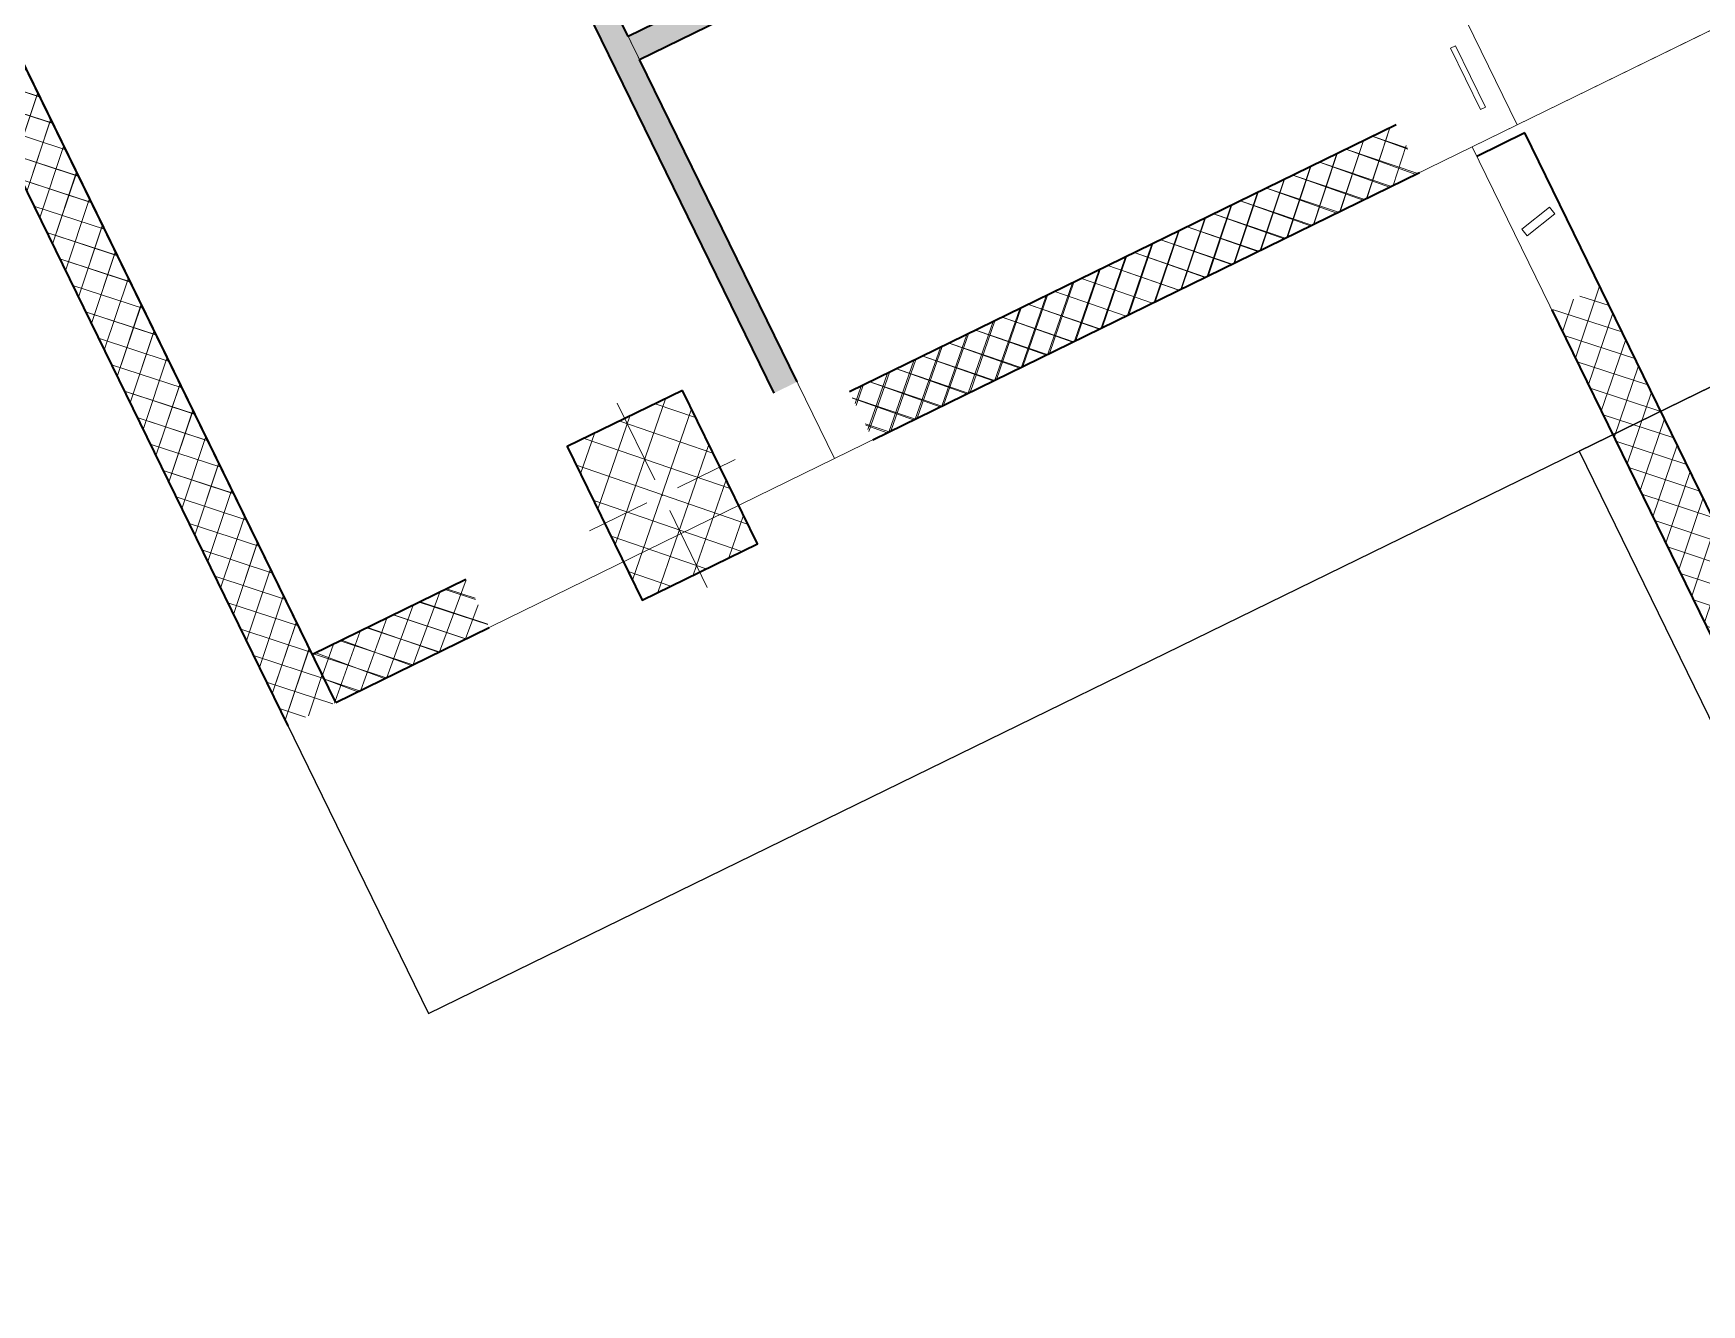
# Model space of a CAD drawing. Header units: metres. Extents: x 7511783 to 7512372, y 4692307 to 4692611.
# Drawn here: x 7512185.31 to 7512193.12, y 4692453.26 to 4692459.22 of the extents above; entities that cross this region are included whole.
import ezdxf

# ---------------------------------------------------------------- set-up
doc = ezdxf.new("R2010")
doc.units = ezdxf.units.M
doc.layers.get('0').update_dxf_attribs({"lineweight": 0})
for name, color, linetype, lineweight in [('A - Muret', 7, 'Continuous', 0), ('A - Muret_Pen_No__101', 252, 'Continuous', 0), ('A - Muret_Pen_No__7', 7, 'Continuous', 0), ('A - Shtyllat', 7, 'Continuous', 0), ('A - Shtyllat_Pen_No__1', 7, 'Continuous', 0), ('A1 - Bodrumi -1_Pen_No__42', 8, 'Continuous', 0), ('ARCHICAD Doors_Pen_No__42', 8, 'Continuous', 0), ('garazhat-netw-amiri - b1', 20, 'Continuous', 0), ('Structural - Bearing', 7, 'Continuous', 0), ('Structural - Bearing_Pen_No__20', 1, 'Continuous', 0), ('Structural - Bearing_Pen_No__21', 7, 'Continuous', 0)]:
    doc.layers.add(name, color=color, linetype=linetype, lineweight=lineweight)
doc.layers.add('A - Muret_Pen_No__102', color=7, linetype='Continuous', lineweight=0, true_color=0xcccccc)
pattern_1 = [(44.99999999999999, (0, 0), (-68.94290863686237, 68.94290863686243), []), (135.0000000000002, (0, 0), (68.94290863686219, 68.94290863686261), [])]

# ---------------------------------------------------------------- blocks, each defined once
blk = doc.blocks.new('Wall_1', base_point=(-1850.000000000003, -8550.830745419273))
at = {"layer": 'A - Muret_Pen_No__101', "linetype": 'Continuous', "lineweight": 13}
h = blk.add_hatch(dxfattribs=at)
h.set_pattern_fill('CONCRETE_BLOCK', color=252, style=0, pattern_type=2)
h.set_pattern_definition(pattern_1)
h.paths.add_polyline_path([(-1850.000000000003, -8550.830745419273), (-1850.000000000003, -19000.83600967443), (-1600.000000000003, -19000.83600967443), (-1600.000000000003, -8800.830745419273)])
at = {"layer": 'A - Muret_Pen_No__7', "color": 7, "linetype": 'Continuous', "lineweight": 35, "flags": 128}
for points in [[(-1850.000000000003, -8550.830745419273), (-1850.000000000003, -19000.83600967443)], [(-1600.000000000003, -19000.83600967443), (-1600.000000000003, -8800.830745419273)]]:
    blk.add_lwpolyline(points, dxfattribs=at)
blk = doc.blocks.new('Wall_17', base_point=(-1850.000000000003, -8550.830745419273))
at = {"layer": 'A - Muret_Pen_No__101', "linetype": 'Continuous', "lineweight": 13}
h = blk.add_hatch(dxfattribs=at)
h.set_pattern_fill('CONCRETE_BLOCK', color=252, style=0, pattern_type=2)
h.set_pattern_definition(pattern_1)
h.paths.add_polyline_path([(-1850.000000000003, -8550.830745419273), (-1850.000000000003, -19000.83600967443), (-1600.000000000003, -19000.83600967443), (-1600.000000000003, -8550.830745419273)])
at = {"layer": 'A - Muret_Pen_No__7', "color": 7, "linetype": 'Continuous', "lineweight": 35, "flags": 128}
for points in [[(-1850.000000000003, -8550.830745419273), (-1850.000000000003, -19000.83600967443)], [(-1600.000000000003, -19000.83600967443), (-1600.000000000003, -8550.830745419273)]]:
    blk.add_lwpolyline(points, dxfattribs=at)
blk = doc.blocks.new('Door 22')
at = {"layer": 'ARCHICAD Doors_Pen_No__42', "color": 8, "linetype": 'Continuous', "lineweight": 25}
for p, q in [((-260.3921784050518, 393.9747868736185), (-237.4491209510099, 426.7408686451782)), ((349.0569425459581, -32.76608177155968), (-260.3921784050518, 393.9747868736185)), ((-237.4491209510099, 426.7408686451782), (371.9999999999999, 0)), ((-387, 23.99999999999998), (-437, 23.99999999999998)), ((-437, 23.99999999999998), (-437, 4.99999999999999)), ((-437, 4.99999999999999), (-387, 4.99999999999999)), ((-400, 4.99999999999999), (-437.0000000000001, 4.99999999999999)), ((-400, 4.99999999999999), (-437.0000000000001, 4.99999999999999)), ((-375, 4.99999999999999), (-400, 4.99999999999999)), ((-400, 4.99999999999999), (-400, 0)), ((-400, 0), (-400, 4.99999999999999)), ((-400, 0), (-400, 4.99999999999999)), ((-400, 0), (-375, 0)), ((-372.0000000000001, 0), (-400, 0)), ((-400, 0), (-400, -115)), ((-400, -115), (-400, 0)), ((-400, -115), (-400, 0)), ((-387, 4.99999999999999), (-387, 23.99999999999998)), ((-375, 0), (-375, 4.99999999999999)), ((-372.0000000000001, -40), (-372.0000000000001, 0)), ((371.9999999999999, 0), (349.0569425459581, -32.76608177155968)), ((400, 0), (372.0000000000001, 0)), ((372.0000000000001, 0), (372.0000000000001, -40)), ((400, 4.99999999999999), (375, 4.99999999999999)), ((375, 4.99999999999999), (375, 0)), ((375, 0), (400, 0)), ((437, 23.99999999999998), (387, 23.99999999999998)), ((387, 23.99999999999998), (387, 4.99999999999999)), ((387, 4.99999999999999), (437, 4.99999999999999)), ((400, 0), (400, 4.99999999999999)), ((400, 0), (400, 4.99999999999999)), ((400, 0), (400, 4.99999999999999)), ((400, 4.99999999999999), (437.0000000000001, 4.99999999999999)), ((400, 4.99999999999999), (437.0000000000001, 4.99999999999999)), ((400, -115), (400, 0)), ((400, -115), (400, 0)), ((400, -115), (400, 0)), ((437, 4.99999999999999), (437, 23.99999999999998)), ((-360.0000000000001, -40), (-372.0000000000001, -40)), ((-360.0000000000001, -115), (-360.0000000000001, -40)), ((372.0000000000001, -40), (360.0000000000001, -40)), ((360.0000000000001, -40), (360.0000000000001, -115)), ((-387, -115), (-437, -115)), ((-437, -115), (-437, -134)), ((-400, -115), (-437.0000000000001, -115)), ((-400, -115), (-437.0000000000001, -115)), ((-437, -134), (-387, -134)), ((-400, -115), (-360.0000000000001, -115)), ((-387, -134), (-387, -115)), ((360.0000000000001, -115), (400, -115)), ((437, -115), (387, -115)), ((387, -115), (387, -134)), ((387, -134), (437, -134)), ((400, -115), (437.0000000000001, -115)), ((400, -115), (437.0000000000001, -115)), ((437, -134), (437, -115))]:
    blk.add_line(p, q, dxfattribs=at)
blk.add_arc((371.9999999999999, 0), 744, 145, 180, dxfattribs=at)
blk = doc.blocks.new('Wall_20', base_point=(999.9999999999982, -16800.83534970144))
at = {"layer": 'A - Muret_Pen_No__102', "linetype": 'Continuous', "lineweight": 0, "true_color": 0xcccccc}
for points in [[(999.9999999999982, -16920.83534970144), (3261.95097811315, -16920.83534970144), (3261.95097811315, -16800.83536996704), (999.9999999999982, -16800.83536996704)], [(4061.950966788256, -16800.83536996704), (4061.950966788256, -16920.83534970144), (4440.000020265594, -16920.83534970144), (4559.999999999995, -16800.83536996704)]]:
    blk.add_hatch(color=254, dxfattribs=at).paths.add_polyline_path(points)
at = {"layer": 'A - Muret_Pen_No__7', "color": 7, "linetype": 'Continuous', "lineweight": 35}
for p, q in [((3261.950970048401, -16800.83534970144), (3224.9509700484, -16800.83534970144)), ((3261.950970048401, -16800.83534970144), (3261.950970048401, -16915.83534970144)), ((4061.950970048401, -16800.83534970144), (4098.950970048401, -16800.83534970144)), ((4061.950970048401, -16800.83534970144), (4061.950970048401, -16915.83534970144)), ((3261.950970048401, -16920.83534970144), (3224.9509700484, -16920.83534970144)), ((3261.950970048401, -16915.83534970144), (3261.950970048401, -16920.83534970144)), ((4061.950970048401, -16915.83534970144), (4061.950970048401, -16920.83534970144)), ((4061.950970048401, -16920.83534970144), (4098.950970048401, -16920.83534970144))]:
    blk.add_line(p, q, dxfattribs=at)
at = {"layer": 'A - Muret_Pen_No__7', "color": 7, "linetype": 'Continuous', "lineweight": 35, "flags": 128}
for points in [[(3261.95097811315, -16800.83534970144), (999.9999999999982, -16800.83534970144)], [(4559.999999999995, -16800.83534970144), (4061.950966788255, -16800.83534970144)], [(999.9999999999982, -16920.83534970144), (3261.950960827786, -16920.83534970144)], [(4061.950977517101, -16920.83534970144), (4439.999999999995, -16920.83534970144)]]:
    blk.add_lwpolyline(points, dxfattribs=at)
at = {"layer": 'ARCHICAD Doors_Pen_No__42', "color": 8, "linetype": 'Continuous', "lineweight": 25, "xscale": -1, "zscale": 1000, "rotation": 180}
blk.add_blockref('Door 22', (3661.950970048401, -16915.83534970144), dxfattribs=at)
blk = doc.blocks.new('Wall_23', base_point=(999.9999999999973, -19000.83664299364))
at = {"layer": 'A - Muret_Pen_No__102', "linetype": 'Continuous', "lineweight": 0, "true_color": 0xcccccc}
for points in [[(879.9999964032554, -11900.83965125988), (879.9999964032554, -12045.66582456024), (999.9999923857845, -12045.66582456024), (999.9999923857845, -11900.83965125988)], [(879.9999964032554, -18600.83751339242), (999.9999923857845, -18600.83751339242), (999.9999923857845, -12845.66586433567), (879.9999964032554, -12845.66586433567)]]:
    blk.add_hatch(color=254, dxfattribs=at).paths.add_polyline_path(points)
at = {"layer": 'A - Muret_Pen_No__7', "color": 7, "linetype": 'Continuous', "lineweight": 35}
for p, q in [((879.9999999999976, -12045.66582180403), (879.9999999999976, -12008.66582180403)), ((999.9999999999976, -12045.66582180403), (999.9999999999976, -12008.66582180403)), ((884.9999999999976, -12045.66582180403), (879.9999999999976, -12045.66582180403)), ((999.9999999999976, -12045.66582180403), (884.9999999999976, -12045.66582180403)), ((879.9999999999976, -12845.66582180403), (879.9999999999976, -12882.66582180403)), ((884.9999999999976, -12845.66582180403), (879.9999999999976, -12845.66582180403)), ((999.9999999999976, -12845.66582180403), (884.9999999999976, -12845.66582180403)), ((999.9999999999976, -12845.66582180403), (999.9999999999976, -12882.66582180403))]:
    blk.add_line(p, q, dxfattribs=at)
at = {"layer": 'A - Muret_Pen_No__7', "color": 7, "linetype": 'Continuous', "lineweight": 35, "flags": 128}
for points in [[(879.9999999999986, -11900.83965125988), (879.9999999999986, -12045.66583411893)], [(999.9999999999986, -12045.66583473693), (999.9999999999986, -11900.83965125988)], [(879.9999999999984, -12845.66577665315), (879.9999999999973, -18600.83751339242)], [(999.9999999999976, -16800.83534970144), (999.9999999999984, -12845.66578068488)], [(999.9999999999973, -18600.83751339242), (999.9999999999976, -16920.83534970144)]]:
    blk.add_lwpolyline(points, dxfattribs=at)
at = {"layer": 'ARCHICAD Doors_Pen_No__42', "color": 8, "linetype": 'Continuous', "lineweight": 25, "zscale": 1000, "rotation": 89.99999999999999}
blk.add_blockref('Door 22', (884.9999999999985, -12445.66582180403), dxfattribs=at)
blk = doc.blocks.new('Wall_28', base_point=(4359.999999999999, -19000.83746143693))
at = {"layer": 'A - Muret_Pen_No__101', "linetype": 'Continuous', "lineweight": 13}
h = blk.add_hatch(dxfattribs=at)
h.set_pattern_fill('CONCRETE_BLOCK', color=252, style=0, pattern_type=2)
h.set_pattern_definition(pattern_1)
h.paths.add_polyline_path([(-1599.999911188997, -18750.83599606482), (-1600.000000000003, -19000.83604809109), (-799.9999578513525, -19000.83649214612), (-799.9999578513525, -18750.83617368683)])
h = blk.add_hatch(dxfattribs=at)
h.set_pattern_fill('CONCRETE_BLOCK', color=252, style=0, pattern_type=2)
h.set_pattern_definition(pattern_1)
h.paths.add_polyline_path([(1200.000014303765, -18750.83672414215), (1200.000014303765, -19000.83753080614), (4050.000007605421, -19000.83861859194), (4050.000007605421, -18750.83737681363)])
at = {"layer": 'A - Muret_Pen_No__7', "color": 7, "linetype": 'Continuous', "lineweight": 35, "flags": 128}
for points in [[(-799.9999939402578, -18750.83620454187), (-1599.999939103926, -18750.83600967444)], [(4050.000016493705, -18750.83738592579), (1199.999957779945, -18750.83669171049)], [(-1600.000000000003, -19000.83600967443), (-799.9999660252012, -19000.83620454189)], [(1199.999985695215, -19000.8366917105), (4050.000008941136, -19000.83738592579)]]:
    blk.add_lwpolyline(points, dxfattribs=at)
blk = doc.blocks.new('Wall_31', base_point=(4324.943754994801, -19050.13676935824))
at = {"layer": 'A - Muret_Pen_No__101', "linetype": 'Continuous', "lineweight": 13}
h = blk.add_hatch(dxfattribs=at)
h.set_pattern_fill('CONCRETE_BLOCK', color=252, style=0, pattern_type=2)
h.set_pattern_definition(pattern_1)
h.paths.add_polyline_path([(4324.932768723052, -19850.13671995248), (4324.883329782709, -23450.38605278412), (4324.924441474479, -23450.38605278412), (4324.940964833851, -22850.38602427357), (4574.891592413645, -22850.39290900664), (4574.943785247217, -19050.14365409666), (4574.921688532501, -19850.14360468556)])
h = blk.add_hatch(dxfattribs=at)
h.set_pattern_fill('CONCRETE_BLOCK', color=252, style=0, pattern_type=2)
h.set_pattern_definition(pattern_1)
h.paths.add_polyline_path([(4574.943783042632, -19050.14017894298), (4324.943784342989, -19050.13676935824), (4574.943783042632, -19050.14365409666)])
at = {"layer": 'A - Muret_Pen_No__7', "color": 7, "linetype": 'Continuous', "lineweight": 35, "flags": 128}
for points in [[(4574.943754971229, -19050.14020241443), (4324.943754994801, -19050.13676935824)], [(4574.891569046112, -22850.39296290044), (4574.943754971229, -19050.14020241443)], [(4324.932769214783, -19850.13678361601), (4324.883329782709, -23450.38604232808)]]:
    blk.add_lwpolyline(points, dxfattribs=at)
blk = doc.blocks.new('Wall_34', base_point=(4049.999999999995, -19000.83861859194))
at = {"layer": 'A - Muret_Pen_No__101', "linetype": 'Continuous', "lineweight": 13}
h = blk.add_hatch(dxfattribs=at)
h.set_pattern_fill('CONCRETE_BLOCK', color=252, style=0, pattern_type=2)
h.set_pattern_definition(pattern_1)
h.paths.add_polyline_path([(-1600.000000000003, -18750.83608199072), (-1600.000000000003, -19000.83609284267), (-799.9999821121047, -19000.83752410059), (-799.9999821121047, -18750.83641875729)])
h = blk.add_hatch(dxfattribs=at)
h.set_pattern_fill('CONCRETE_BLOCK', color=252, style=0, pattern_type=2)
h.set_pattern_definition(pattern_1)
h.paths.add_polyline_path([(4050.000110547347, -18750.83860774), (1200.00002051182, -18750.83734486536), (1200.00002051182, -19000.83752410059), (4050.000026355704, -19000.83861859194)])
at = {"layer": 'A - Muret_Pen_No__7', "color": 7, "linetype": 'Continuous', "lineweight": 35, "flags": 128}
for points in [[(-799.9999821121131, -18750.83647397329), (-1600.000000000003, -18750.83612022176)], [(4050.000110547347, -18750.83861859197), (1200.000020511829, -18750.83735835211)], [(-1600.000000000003, -19000.83612022178), (-799.9999977638377, -19000.83647397331)], [(1199.999965727371, -19000.83735835211), (4049.999999999995, -19000.83861859194)]]:
    blk.add_lwpolyline(points, dxfattribs=at)
blk = doc.blocks.new('Column_13', base_point=(-68019.82202355302, 187356.8082144757))
at = {"layer": 'Structural - Bearing', "linetype": 'Continuous', "lineweight": 0, "true_color": 0x000000}
h = blk.add_hatch(dxfattribs=at)
h.set_pattern_fill('CONCRETE_BLOCK', color=18, style=0, pattern_type=2)
h.set_pattern_definition([(44.99999999999999, (0, 0), (-91.92387818248316, 91.92387818248324), []), (135.0000000000002, (0, 0), (91.92387818248291, 91.92387818248349), [])])
h.paths.add_polyline_path([(-67719.82202355302, 187756.8082144758), (-68319.82202355302, 187756.8082144758), (-68319.82202355302, 186956.8082144757), (-67719.82202355302, 186956.8082144757)])
at = {"layer": 'Structural - Bearing_Pen_No__20', "color": 1, "linetype": 'Continuous', "lineweight": 0}
for p, q in [((-68019.82202355302, 187436.8082144758), (-68019.82202355302, 187836.8082144757)), ((-68099.82202355302, 187356.8082144757), (-68399.82202355302, 187356.8082144757)), ((-67939.82202355302, 187356.8082144757), (-67639.82202355302, 187356.8082144757)), ((-68019.82202355302, 187276.8082144757), (-68019.82202355302, 186876.8082144758))]:
    blk.add_line(p, q, dxfattribs=at)
blk.add_point((-68019.82202355302, 187356.8082144757), dxfattribs=at)
at = {"layer": 'Structural - Bearing_Pen_No__21', "color": 7, "linetype": 'Continuous', "lineweight": 35, "flags": 128}
blk.add_lwpolyline([(-67719.82202355302, 187756.8082144758), (-68319.82202355302, 187756.8082144758), (-68319.82202355302, 186956.8082144757), (-67719.82202355302, 186956.8082144757)], close=True, dxfattribs=at)
blk = doc.blocks.new('Column_61', base_point=(5947.500000000003, 13699.91603487401))
at = {"layer": 'A - Shtyllat_Pen_No__1', "color": 7, "linetype": 'Continuous', "lineweight": 13, "flags": 128}
blk.add_lwpolyline([(5935.000000000003, 13539.91603487401), (5960.000000000003, 13539.91603487401), (5960.000000000003, 13859.91603487401), (5935.000000000003, 13859.91603487401)], close=True, dxfattribs=at)
blk = doc.blocks.new('Column_70', base_point=(6673.321182539899, 13380.75704808797))
at = {"layer": 'A - Shtyllat_Pen_No__1', "color": 7, "linetype": 'Continuous', "lineweight": 13, "flags": 128}
blk.add_lwpolyline([(6758.198397596971, 13379.30502737331), (6749.440707579654, 13418.33454012405), (6588.443967482828, 13382.20906880263), (6597.201657500144, 13343.17955605189)], close=True, dxfattribs=at)

msp = doc.modelspace()

# ---------------------------------------------------------------- linework, layer by layer
for points in [[(7512209.440151091, 4692475.646932566), (7512201.691086764, 4692471.85976658), (7512203.107157531, 4692468.962290336), (7512201.355195108, 4692468.106061479), (7512203.276219727, 4692464.175379959), (7512200.266438203, 4692462.704422727), (7512197.950231044, 4692467.443702268), (7512196.377957113, 4692466.675291774), (7512195.357069192, 4692468.764169368), (7512193.358035195, 4692467.787190311), (7512196.695131438, 4692460.959030798), (7512192.256826743, 4692458.789917746), (7512188.919730499, 4692465.618077259), (7512185.047444431, 4692463.72559199), (7512182.763798543, 4692468.398246676), (7512207.15650551, 4692480.319586623), (7512209.440151091, 4692475.646932566)], [(7512189.058371184, 4692457.226753633), (7512192.25682558, 4692458.789920124), (7512188.919730193, 4692465.618077887), (7512185.721275797, 4692464.054911396), (7512189.058371184, 4692457.226753633)], [(7512183.455580631, 4692462.769522188), (7512186.722421345, 4692456.085115184), (7512189.058371184, 4692457.226753633), (7512185.791530471, 4692463.911160637), (7512183.455580631, 4692462.769522188)]]:
    msp.add_lwpolyline(points, close=True)
at = {"layer": 'A1 - Bodrumi -1_Pen_No__42', "color": 8, "linetype": 'Continuous', "lineweight": 25, "flags": 128}
for points in [[(7512210.294849152, 4692473.898102365), (7512203.775499335, 4692487.237591917), (7512178.25973955, 4692474.767387325), (7512182.672976019, 4692465.737296376), (7512181.909300109, 4692465.364068422), (7512187.156448367, 4692454.627678853), (7512203.250397637, 4692462.493204053)], [(7512203.250470389, 4692462.492965365), (7512192.547122611, 4692457.262147562), (7512194.500791019, 4692453.264533192), (7512205.816864847, 4692458.794795468)]]:
    msp.add_lwpolyline(points, dxfattribs=at)
at = {"layer": 'garazhat-netw-amiri - b1', "flags": 128}
msp.add_lwpolyline([(7512205.816864848, 4692458.794795468), (7512196.005638858, 4692453.999965229, -0.4142135621626155), (7512193.999347385, 4692454.689018583), (7512192.045641727, 4692458.686709172), (7512202.80749853, 4692463.946303919)], format="xyb", dxfattribs=at)

# ---------------------------------------------------------------- block references
at = {"layer": 'A - Muret', "color": 7, "lineweight": 35, "xscale": 0.001, "yscale": 0.001, "zscale": 0.001, "rotation": 26.04594307934832}
for name, p in [('Wall_1', (7512181.909300109, 4692465.364068422)), ('Wall_17', (7512181.909300109, 4692465.364068422)), ('Wall_23', (7512189.05837148, 4692457.226753029)), ('Wall_20', (7512188.092369148, 4692459.203327132)), ('Wall_28', (7512192.077137786, 4692458.702100443)), ('Wall_34', (7512191.798621197, 4692458.565980973)), ('Wall_31', (7512192.067288691, 4692458.642414955))]:
    msp.add_blockref(name, p, dxfattribs=at)
at = {"layer": 'A - Shtyllat', "color": 7, "lineweight": 35, "xscale": 0.001, "yscale": 0.001, "zscale": 0.001, "rotation": 26.04594307934832}
for name, p in [('Column_61', (7512192.026270582, 4692459.011150331)), ('Column_70', (7512192.355222259, 4692458.337916579)), ('Column_13', (7512188.251799743, 4692457.055167288))]:
    msp.add_blockref(name, p, dxfattribs=at)

doc.saveas('drawing.dxf')
